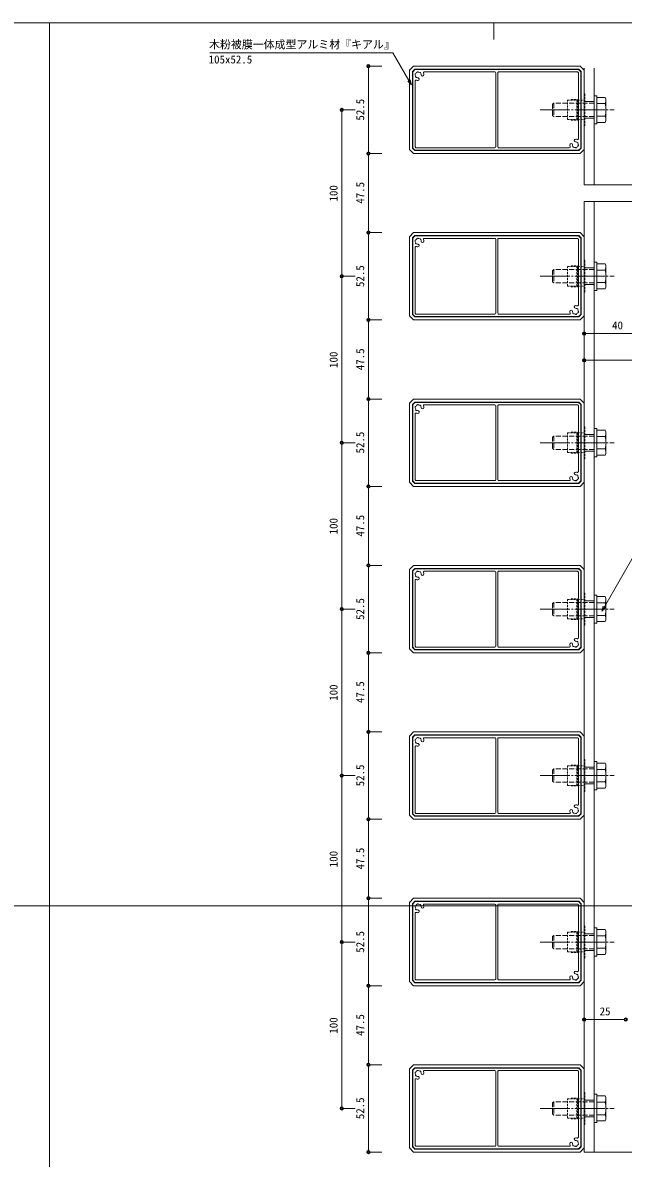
# Model space of a CAD drawing. Units: millimetres on the paper. Extents: x -401 to 401, y -279 to 279.
# Drawn here: x -8 to 172.4, y -62.5 to 278.7 of the extents above; entities that cross this region are included whole.
import ezdxf
from ezdxf.enums import TextEntityAlignment as Align

# ---------------------------------------------------------------- set-up
doc = ezdxf.new("R2010")
doc.units = ezdxf.units.MM
for name, pattern in [('DASHED1', [1.8, 1.2, -0.6]), ('DASHED3', [4, 3, -1]), ('LONG_CHAIN', [21, 18, -1, 1, -1])]:
    doc.linetypes.add(name, pattern=pattern)
for name, color, linetype, lineweight in [('0-0_A-C01-補助線(非印刷)', 4, 'Continuous', 9), ('0-1_0-A01-枠A', 4, 'Continuous', 9), ('0-6_A-E01-仕上太線', 4, 'Continuous', 9), ('0-8_A-D09-金物_鋼材', 4, 'Continuous', 9), ('0-A_0', 1, 'Continuous', 9), ('0-B_A-C05-見え掛り_細線', 1, 'Continuous', 9), ('1-1_0-A11-寸法_詳細', 5, 'Continuous', 9), ('1-3_A-B03-文字_書込_小', 7, 'Continuous', 9)]:
    doc.layers.add(name, color=color, linetype=linetype, lineweight=lineweight)
doc.styles.add('ＭＳ ゴシック', font='')
doc.styles.get('ＭＳ ゴシック').set_extended_font_data('MS Gothic')

# ---------------------------------------------------------------- blocks, each defined once
blk = doc.blocks.new('インプルナットM8＋ボルト')
at = {"layer": '0-8_A-D09-金物_鋼材', "color": 3}
for p, q in [((-6.495, 7.1), (-7.5, 6.52)), ((-6.495, 7.1), (6.495, 7.1)), ((6.495, 7.1), (7.5, 6.52)), ((-8.5, 1.6), (8.5, 1.6)), ((-8.5, 1.6), (-8.5, 0)), ((-8.5, 0), (8.5, 0)), ((-7.5, 6.52), (-7.5, 1.6)), ((-3.75, 6.52), (-3.75, 1.6)), ((3.75, 6.52), (3.75, 1.6)), ((7.5, 6.52), (7.5, 1.6)), ((8.5, 1.6), (8.5, 0))]:
    blk.add_line(p, q, dxfattribs=at)
at = {"layer": '0-8_A-D09-金物_鋼材', "linetype": 'DASHED1'}
for p, q in [((-9.625, -6), (-9.625, -5.625)), ((9.625, -5.625), (-9.625, -5.625)), ((9.625, -6), (-9.625, -6)), ((-5.875, -10), (-5.875, -6)), ((5.875, -10), (5.875, -6)), ((9.625, -6), (9.625, -5.625)), ((-6.25, -13.75), (-6.25, -10)), ((-5.875, -16), (-5.875, -10.375)), ((5.875, -10.375), (-5.875, -10.375)), ((5.875, -16), (5.875, -10.375)), ((-5.875, -13.75), (-6.25, -13.75)), ((5.875, -16), (-5.875, -16)), ((6.25, -13.75), (5.875, -13.75))]:
    blk.add_line(p, q, dxfattribs=at)
blk.add_lwpolyline([(6.25, -13.75), (6.25, -10), (-6.25, -10)], dxfattribs=at)
at = {"layer": '0-8_A-D09-金物_鋼材', "color": 3}
for centre, radius, start, end in [((-6.495, 0.315), 6.785, 66.13559, 90), ((0, -5.311), 12.411, 72.41246, 107.58754), ((6.495, 0.315), 6.785, 90, 113.86441)]:
    blk.add_arc(centre, radius, start, end, dxfattribs=at)
at = {"layer": '0-A_0', "linetype": 'LONG_CHAIN'}
blk.add_line((0, -32.522), (0, 12.1), dxfattribs=at)
at = {"layer": '0-A_0', "color": 7, "linetype": 'DASHED3'}
for p, q in [((-4, 0), (-4, -24.323)), ((4, 0), (4, -24.323)), ((-4, -24.323), (-3.323, -25)), ((-4, -24.323), (4, -24.323)), ((3.323, -25), (-3.323, -25)), ((3.323, -25), (4, -24.323))]:
    blk.add_line(p, q, dxfattribs=at)
blk = doc.blocks.new('HB-1005')
at = {"layer": '0-A_0', "color": 4}
for p, q in [((51.4, 22.75), (8.924, 22.75)), ((51.9, -22.25), (51.9, 22.25)), ((53.1, -22.25), (53.1, 22.25)), ((96.076, -22.75), (53.6, -22.75))]:
    blk.add_line(p, q, dxfattribs=at)
at = {"layer": '0-A_0', "color": 7}
blk.add_lwpolyline([(0, -23.75), (0, 23.75), (2.5, 26.25), (102.5, 26.25), (105, 23.75), (105, -23.75), (102.5, -26.25), (2.5, -26.25)], close=True, dxfattribs=at)
at = {"layer": '0-A_0', "color": 4}
for points in [[(101.754, 24.45), (103.2, 23.004), (103.2, -23.004), (101.754, -24.45), (3.246, -24.45), (1.8, -23.004), (1.8, 23.004), (3.246, 24.45)], [(2, 22.922), (3.328, 24.25), (101.672, 24.25), (103, 22.922), (103, -22.922), (101.672, -24.25), (3.328, -24.25), (2, -22.922)]]:
    blk.add_lwpolyline(points, close=True, dxfattribs=at)
for points in [[(53.6, 22.75), (101.05, 22.75), (101.5, 22.3), (101.5, -17.326)], [(3.5, 17.326), (3.5, -22.3), (3.95, -22.75), (51.4, -22.75)]]:
    blk.add_lwpolyline(points, dxfattribs=at)
for centre, radius, start, end in [((3.851, 21.338), 0.5, 165, 232.97569), ((3.851, 21.338), 0.5, 97.02431, 165), ((5.3, 20.95), 1.75, 180.35889, 209.64111), ((5.3, 20.95), 1.75, 120.35889, 149.64111), ((4.912, 22.399), 0.5, 105, 172.97569), ((4.912, 22.399), 0.5, 37.02431, 105), ((5.3, 20.95), 1.75, 60.35889, 89.64111), ((6.361, 22.011), 0.5, 45, 112.97569), ((6.361, 22.011), 0.5, 337.02431, 45), ((5.3, 20.95), 1.75, 3.28389, 29.64111), ((7.846, 21.096), 0.8, 183.28389, 273.28389), ((7.846, 21.096), 0.8, 273.28389, 3.28389), ((8.924, 22.25), 0.5, 144.86726, 199.73451), ((5.3, 20.95), 3.35, 3.28389, 19.73451), ((8.924, 22.25), 0.5, 90, 144.86726), ((51.4, 22.25), 0.5, 0, 90), ((53.6, 22.25), 0.5, 90, 180), ((4, 17.326), 0.5, 125.13274, 180), ((4, 17.326), 0.5, 70.26549, 125.13274), ((4.239, 19.889), 0.5, 157.02431, 225), ((4.239, 19.889), 0.5, 225, 292.97569), ((5.3, 20.95), 3.35, 250.26549, 266.71611), ((5.3, 20.95), 1.75, 240.35889, 266.71611), ((5.154, 18.404), 0.8, 266.71611, 356.71611), ((5.154, 18.404), 0.8, 356.71611, 86.71611), ((97.154, -21.096), 0.8, 93.28389, 183.28389), ((97.154, -21.096), 0.8, 3.28389, 93.28389), ((99.846, -18.404), 0.8, 176.71611, 266.71611), ((99.846, -18.404), 0.8, 86.71611, 176.71611), ((99.7, -20.95), 1.75, 60.35889, 86.71611), ((99.7, -20.95), 3.35, 70.26549, 86.71611), ((100.761, -19.889), 0.5, 45, 112.97569), ((101, -17.326), 0.5, 250.26549, 305.13274), ((100.761, -19.889), 0.5, 337.02431, 45), ((99.7, -20.95), 1.75, 0.35889, 29.64111), ((101, -17.326), 0.5, 305.13274, 0), ((51.4, -22.25), 0.5, 270, 0), ((53.6, -22.25), 0.5, 180, 270), ((96.076, -22.25), 0.5, 270, 324.86726), ((99.7, -20.95), 3.35, 183.28389, 199.73451), ((96.076, -22.25), 0.5, 324.86726, 19.73451), ((99.7, -20.95), 1.75, 183.28389, 209.64111), ((98.639, -22.011), 0.5, 157.02431, 225), ((98.639, -22.011), 0.5, 225, 292.97569), ((99.7, -20.95), 1.75, 240.35889, 269.64111), ((100.088, -22.399), 0.5, 217.02431, 285), ((100.088, -22.399), 0.5, 285, 352.97569), ((99.7, -20.95), 1.75, 300.35889, 329.64111), ((101.149, -21.338), 0.5, 277.02431, 345), ((101.149, -21.338), 0.5, 345, 52.97569)]:
    blk.add_arc(centre, radius, start, end, dxfattribs=at)
blk = doc.blocks.new('ルーバー\u300050ｘ100＠100')
at = {"layer": '0-B_A-C05-見え掛り_細線'}
for p, q in [((-5, 0), (-5, 6)), ((5, 0), (5, 6))]:
    blk.add_line(p, q, dxfattribs=at)
at = {"layer": '0-6_A-E01-仕上太線', "rotation": 270}
blk.add_blockref('HB-1005', (0, 0), dxfattribs=at)
at = {"layer": '0-8_A-D09-金物_鋼材'}
blk.add_blockref('インプルナットM8＋ボルト', (0, 6), dxfattribs=at)
blk = doc.blocks.new('_Dot')
at = {"layer": '0-A_0', "color": 7}
blk.add_line((-0.5, 0), (-1, 0), dxfattribs=at)
for radius in [0.5, 0.25]:
    blk.add_circle((0, 0), radius, dxfattribs=at)
blk = doc.blocks.new('_Open30')
at = {"layer": '0-A_0', "color": 7}
blk.add_line((0, 0), (-1, 0), dxfattribs=at)
blk.add_lwpolyline([(-1, 0.2679), (0, 0), (-1, -0.2679)], dxfattribs=at)

msp = doc.modelspace()

# ---------------------------------------------------------------- linework, layer by layer
at = {"layer": '0-0_A-C01-補助線(非印刷)'}
for p, q in [((0, -252), (0, 278.667)), ((0, 278.667), (0, 273.667)), ((133.556, 278.667), (133.556, 273.667)), ((-400.667, 13.333), (400.667, 13.333))]:
    msp.add_line(p, q, dxfattribs=at)
at = {"layer": '0-1_0-A01-枠A'}
msp.add_line((-400.667, 278.667), (400.667, 278.667), dxfattribs=at)
at = {"layer": '0-B_A-C05-見え掛り_細線'}
for p, q in [((160.654, 264.988), (160.654, 229.988)), ((163.654, 264.988), (163.654, 229.988)), ((160.654, 229.988), (193.154, 229.988)), ((160.654, 224.988), (160.654, -60.637)), ((160.654, 224.988), (193.154, 224.988)), ((163.654, 224.988), (163.654, -60.637)), ((160.654, -60.637), (193.154, -60.637))]:
    msp.add_line(p, q, dxfattribs=at)
at = {"layer": '1-1_0-A11-寸法_詳細'}
for p, q in [((99.826, 265.613), (95.826, 265.613)), ((95.826, 240.363), (95.826, 264.613)), ((91.826, 252.488), (87.826, 252.488)), ((87.826, 203.488), (87.826, 251.488)), ((99.826, 239.363), (95.826, 239.363)), ((99.826, 239.363), (95.826, 239.363)), ((95.826, 216.613), (95.826, 238.363)), ((99.826, 215.613), (95.826, 215.613)), ((99.826, 215.613), (95.826, 215.613)), ((95.826, 190.363), (95.826, 214.613)), ((91.826, 202.488), (87.826, 202.488)), ((91.826, 202.488), (87.826, 202.488)), ((87.826, 153.488), (87.826, 201.488)), ((99.826, 189.363), (95.826, 189.363)), ((99.826, 189.363), (95.826, 189.363)), ((95.826, 166.613), (95.826, 188.363)), ((160.654, 189.275), (160.654, 185.275)), ((160.654, 189.275), (160.654, 177.275)), ((161.654, 185.275), (179.654, 185.275)), ((192.154, 177.275), (161.654, 177.275)), ((99.826, 165.613), (95.826, 165.613)), ((99.826, 165.613), (95.826, 165.613)), ((95.826, 140.363), (95.826, 164.613)), ((91.826, 152.488), (87.826, 152.488)), ((91.826, 152.488), (87.826, 152.488)), ((87.826, 103.488), (87.826, 151.488)), ((99.826, 139.363), (95.826, 139.363)), ((99.826, 139.363), (95.826, 139.363)), ((95.826, 116.613), (95.826, 138.363)), ((99.826, 115.613), (95.826, 115.613)), ((99.826, 115.613), (95.826, 115.613)), ((95.826, 90.363), (95.826, 114.613)), ((91.826, 102.488), (87.826, 102.488)), ((91.826, 102.488), (87.826, 102.488)), ((87.826, 53.488), (87.826, 101.488)), ((99.826, 89.363), (95.826, 89.363)), ((99.826, 89.363), (95.826, 89.363)), ((95.826, 66.613), (95.826, 88.363)), ((99.826, 65.613), (95.826, 65.613)), ((99.826, 65.613), (95.826, 65.613)), ((95.826, 40.363), (95.826, 64.613)), ((91.826, 52.488), (87.826, 52.488)), ((91.826, 52.488), (87.826, 52.488)), ((87.826, 3.488), (87.826, 51.488)), ((99.826, 39.363), (95.826, 39.363)), ((99.826, 39.363), (95.826, 39.363)), ((95.826, 16.613), (95.826, 38.363)), ((99.826, 15.613), (95.826, 15.613)), ((99.826, 15.613), (95.826, 15.613)), ((95.826, -9.637), (95.826, 14.613)), ((91.826, 2.488), (87.826, 2.488)), ((91.826, 2.488), (87.826, 2.488)), ((87.826, -46.512), (87.826, 1.488)), ((160.654, -9.012), (160.654, -20.809)), ((99.826, -10.637), (95.826, -10.637)), ((99.826, -10.637), (95.826, -10.637)), ((95.826, -33.387), (95.826, -11.637)), ((172.154, -20.809), (161.654, -20.809)), ((99.826, -34.387), (95.826, -34.387)), ((99.826, -34.387), (95.826, -34.387)), ((95.826, -59.637), (95.826, -35.387)), ((91.826, -47.512), (87.826, -47.512)), ((99.826, -60.637), (95.826, -60.637))]:
    msp.add_line(p, q, dxfattribs=at)
at = {"layer": '1-3_A-B03-文字_書込_小'}
for points in [[(107.997, 261.288), (103.177, 269.661), (48.164, 269.661)], [(166.714, 103.19), (176.155, 119.593), (287.387, 119.593)]]:
    msp.add_lwpolyline(points, dxfattribs=at)

# ---------------------------------------------------------------- block references
at = {"layer": '0-6_A-E01-仕上太線', "xscale": 0.5, "yscale": 0.5, "rotation": 270}
for p in [(160.654, 252.488), (160.654, 202.488), (160.654, 152.488), (160.654, 102.488), (160.654, 52.488), (160.654, 2.488), (160.654, -47.512)]:
    msp.add_blockref('ルーバー\u300050ｘ100＠100', p, dxfattribs=at)
at = {"layer": '1-1_0-A11-寸法_詳細'}
for p, rotation in [((95.826, 265.613), 90), ((87.826, 252.488), 90), ((95.826, 239.363), 270), ((95.826, 239.363), 90), ((95.826, 215.613), 270), ((95.826, 215.613), 90), ((87.826, 202.488), 270), ((87.826, 202.488), 90), ((95.826, 189.363), 270), ((95.826, 189.363), 90), ((160.654, 185.275), 180), ((160.654, 177.275), 180), ((95.826, 165.613), 270), ((95.826, 165.613), 90), ((87.826, 152.488), 270), ((87.826, 152.488), 90), ((95.826, 139.363), 270), ((95.826, 139.363), 90), ((95.826, 115.613), 270), ((95.826, 115.613), 90), ((87.826, 102.488), 270), ((87.826, 102.488), 90), ((95.826, 89.363), 270), ((95.826, 89.363), 90), ((95.826, 65.613), 270), ((95.826, 65.613), 90), ((87.826, 52.488), 270), ((87.826, 52.488), 90), ((95.826, 39.363), 270), ((95.826, 39.363), 90), ((95.826, 15.613), 270), ((95.826, 15.613), 90), ((87.826, 2.488), 270), ((87.826, 2.488), 90), ((95.826, -10.637), 270), ((95.826, -10.637), 90), ((160.654, -20.809), 180), ((95.826, -34.387), 270), ((95.826, -34.387), 90), ((87.826, -47.512), 270), ((95.826, -60.637), 270)]:
    msp.add_blockref('_Dot', p, dxfattribs=dict(at, rotation=rotation))
msp.add_blockref('_Dot', (173.154, -20.809), dxfattribs=at)
at = {"layer": '1-3_A-B03-文字_書込_小', "xscale": 1.5, "yscale": 1.5}
for p, rotation in [((108.745, 259.988), 299.92427), ((165.965, 101.89), 240.07573)]:
    msp.add_blockref('_Open30', p, dxfattribs=dict(at, rotation=rotation))

# ---------------------------------------------------------------- texts
at = {"layer": '1-1_0-A11-寸法_詳細', "style": 'ＭＳ ゴシック'}
for s, p in [('52.5', (95.289, 249.263)), ('100', (87.289, 224.954)), ('47.5', (95.289, 224.282)), ('52.5', (95.289, 199.263)), ('100', (87.289, 174.954)), ('47.5', (95.289, 174.282)), ('52.5', (95.289, 149.263)), ('100', (87.289, 124.954)), ('47.5', (95.289, 124.282)), ('52.5', (95.289, 99.263)), ('100', (87.289, 74.954)), ('47.5', (95.289, 74.282)), ('52.5', (95.289, 49.263)), ('100', (87.289, 24.954)), ('47.5', (95.289, 24.282)), ('52.5', (95.289, -0.737)), ('100', (87.289, -25.046)), ('47.5', (95.289, -25.718)), ('52.5', (95.289, -50.737))]:
    msp.add_text(s, height=2.405, rotation=90, dxfattribs=at).set_placement(p, align=Align.BOTTOM_LEFT)
for s, p in [('40', (169.042, 185.812)), ('25', (165.298, -20.272))]:
    msp.add_text(s, height=2.405, dxfattribs=at).set_placement(p, align=Align.BOTTOM_LEFT)
at = {"layer": '1-3_A-B03-文字_書込_小', "style": 'ＭＳ ゴシック'}
for s, p in [('木粉被膜一体成型アルミ材『キアル』', (47.974, 270.199)), ('105x52.5', (47.847, 265.699))]:
    msp.add_text(s, height=2.405, dxfattribs=at).set_placement(p, align=Align.BOTTOM_LEFT)

doc.saveas('drawing.dxf')
